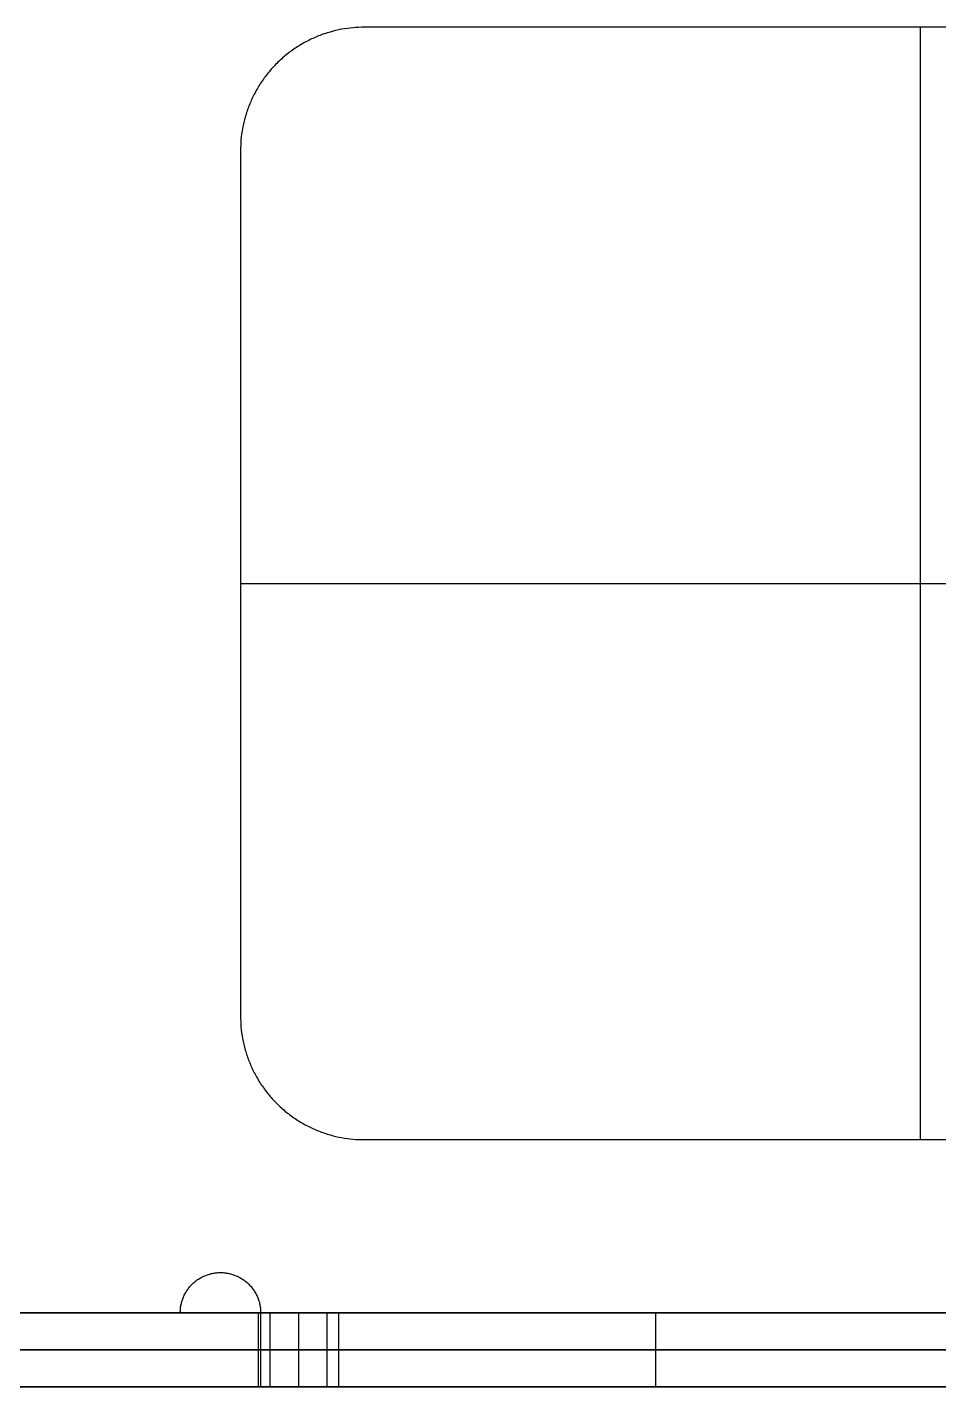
# Model space of a CAD drawing. Header units: millimetres. Extents: x -3003 to 2440, y -88 to 1748.
# Drawn here: x -2699.8 to -2626.1, y 630.9 to 740.9 of the extents above; entities that cross this region are included whole.
import ezdxf

# ---------------------------------------------------------------- set-up
doc = ezdxf.new("R2010")
doc.units = ezdxf.units.MM
doc.header["$MEASUREMENT"] = 0
doc.layers.add('ASSEMBLY', color=7, linetype='Continuous', true_color=0x000000)

msp = doc.modelspace()

# ---------------------------------------------------------------- linework, layer by layer
at = {"layer": 'ASSEMBLY'}
for p, q in [((-2627.55, 650.86), (-2627.55, 740.86)), ((-2627.55, 650.86, 6), (-2627.55, 740.86, 6)), ((-2682.55, 695.86), (-2572.55, 695.86)), ((-2682.55, 695.86, 6), (-2572.55, 695.86, 6)), ((-2552.55, 636.86, 321), (-3002.55, 636.86, 321)), ((-2552.55, 630.86, 321), (-3002.55, 630.86, 321))]:
    msp.add_line(p, q, dxfattribs=at)
for points in [[(-2672.55, 740.86), (-2682.55, 740.86), (-2682.55, 730.86)], [(-2672.55, 740.86, 6), (-2682.55, 740.86, 6), (-2682.55, 730.86, 6)], [(-2672.55, 740.86, 3), (-2682.55, 740.86, 3), (-2682.55, 730.86, 3)], [(-2682.55, 660.86), (-2682.55, 650.86), (-2672.55, 650.86)], [(-2682.55, 660.86, 6), (-2682.55, 650.86, 6), (-2672.55, 650.86, 6)], [(-2682.55, 660.86, 3), (-2682.55, 650.86, 3), (-2672.55, 650.86, 3)]]:
    msp.add_rational_spline(points, [1, 0.707106781187, 1], degree=2, dxfattribs=at)
for points in [[(-2582.55, 740.86), (-2627.55, 740.86), (-2672.55, 740.86)], [(-2672.55, 740.86), (-2672.55, 740.86, 3), (-2672.55, 740.86, 6)], [(-2582.55, 740.86, 6), (-2627.55, 740.86, 6), (-2672.55, 740.86, 6)], [(-2582.55, 740.86, 3), (-2627.55, 740.86, 3), (-2672.55, 740.86, 3)], [(-2627.55, 740.86), (-2627.55, 740.86, 3), (-2627.55, 740.86, 6)], [(-2679.62, 737.94), (-2679.62, 737.94, 3), (-2679.62, 737.94, 6)], [(-2682.55, 730.86), (-2682.55, 730.86, 3), (-2682.55, 730.86, 6)], [(-2682.55, 730.86), (-2682.55, 695.86), (-2682.55, 660.86)], [(-2682.55, 730.86, 6), (-2682.55, 695.86, 6), (-2682.55, 660.86, 6)], [(-2682.55, 730.86, 3), (-2682.55, 695.86, 3), (-2682.55, 660.86, 3)], [(-2682.55, 695.86), (-2682.55, 695.86, 3), (-2682.55, 695.86, 6)], [(-2682.55, 660.86), (-2682.55, 660.86, 3), (-2682.55, 660.86, 6)], [(-2679.62, 653.79), (-2679.62, 653.79, 3), (-2679.62, 653.79, 6)], [(-2672.55, 650.86), (-2627.55, 650.86), (-2582.55, 650.86)], [(-2672.55, 650.86, 6), (-2627.55, 650.86, 6), (-2582.55, 650.86, 6)], [(-2672.55, 650.86), (-2672.55, 650.86, 3), (-2672.55, 650.86, 6)], [(-2672.55, 650.86, 3), (-2627.55, 650.86, 3), (-2582.55, 650.86, 3)], [(-2627.55, 650.86), (-2627.55, 650.86, 3), (-2627.55, 650.86, 6)], [(-2684.17, 640.11, 6), (-2684.17, 640.11, 9), (-2684.17, 640.11, 12)], [(-2558.55, 636.86, 636), (-2777.55, 636.86, 636), (-2996.55, 636.86, 636)], [(-2745.41, 636.86, 6), (-2713.26, 636.86, 6), (-2681.12, 636.86, 6)], [(-2739.11, 636.86, 6), (-2713.26, 636.86, 6), (-2687.42, 636.86, 6)], [(-2739.11, 636.86, 12), (-2713.26, 636.86, 12), (-2687.42, 636.86, 12)], [(-2739.11, 636.86, 9), (-2713.26, 636.86, 9), (-2687.42, 636.86, 9)], [(-2687.42, 636.86, 6), (-2687.42, 636.86, 9), (-2687.42, 636.86, 12)], [(-2681.12, 636.86, 6), (-2681.12, 633.86, 6), (-2681.12, 630.86, 6)], [(-2681.12, 636.86, 6), (-2681.12, 636.86, 9), (-2681.12, 636.86, 12)], [(-2681.12, 636.86, 12), (-2681.12, 633.86, 12), (-2681.12, 630.86, 12)], [(-2681.12, 636.86, 9), (-2681.12, 633.86, 9), (-2681.12, 630.86, 9)], [(-2680.92, 636.86, 6), (-2680.92, 636.86, 9), (-2680.92, 636.86, 12)], [(-2680.92, 636.86, 6), (-2680.92, 633.86, 6), (-2680.92, 630.86, 6)], [(-2680.92, 636.86, 12), (-2680.92, 633.86, 12), (-2680.92, 630.86, 12)], [(-2680.92, 636.86, 9), (-2680.92, 633.86, 9), (-2680.92, 630.86, 9)], [(-2680.17, 636.86, 14.3), (-2680.17, 633.86, 14.3), (-2680.17, 630.86, 14.3)], [(-2677.87, 636.86, 15.25), (-2677.87, 633.86, 15.25), (-2677.87, 630.86, 15.25)], [(-2675.57, 636.86, 14.3), (-2675.57, 633.86, 14.3), (-2675.57, 630.86, 14.3)], [(-2674.62, 636.86, 12), (-2674.62, 633.86, 12), (-2674.62, 630.86, 12)], [(-2674.62, 636.86, 12), (-2648.98, 636.86, 12), (-2623.34, 636.86, 12)], [(-2648.98, 636.86, 12), (-2648.98, 633.86, 12), (-2648.98, 630.86, 12)], [(-2558.55, 633.86, 636), (-2777.55, 633.86, 636), (-2996.55, 633.86, 636)], [(-2745.41, 633.86, 6), (-2713.26, 633.86, 6), (-2681.12, 633.86, 6)], [(-2681.12, 633.86, 6), (-2681.12, 633.86, 9), (-2681.12, 633.86, 12)], [(-2680.92, 633.86, 6), (-2680.92, 633.86, 9), (-2680.92, 633.86, 12)], [(-2674.62, 633.86, 12), (-2648.98, 633.86, 12), (-2623.34, 633.86, 12)], [(-2558.55, 630.86, 636), (-2777.55, 630.86, 636), (-2996.55, 630.86, 636)], [(-2745.41, 630.86, 6), (-2713.26, 630.86, 6), (-2681.12, 630.86, 6)], [(-2681.12, 630.86, 6), (-2681.12, 630.86, 9), (-2681.12, 630.86, 12)], [(-2680.92, 630.86, 6), (-2680.92, 630.86, 9), (-2680.92, 630.86, 12)], [(-2680.92, 630.86, 6), (-2648.98, 630.86, 6), (-2617.04, 630.86, 6)], [(-2680.92, 630.86, 12), (-2648.98, 630.86, 12), (-2617.04, 630.86, 12)], [(-2680.92, 630.86, 9), (-2648.98, 630.86, 9), (-2617.04, 630.86, 9)], [(-2674.62, 630.86, 12), (-2648.98, 630.86, 12), (-2623.34, 630.86, 12)], [(-2648.98, 630.86, 6), (-2648.98, 630.86, 9), (-2648.98, 630.86, 12)]]:
    msp.add_open_spline(points, degree=2, dxfattribs=at)
for points, weights, knots in [([(-2687.42, 636.86, 6), (-2687.42, 640.11, 6), (-2684.17, 640.11, 6), (-2680.92, 640.11, 6), (-2680.92, 636.86, 6)], [1, 0.707106781187, 1, 0.707106781187, 1], [-55.812266, -55.812266, -55.812266, -50.707178, -50.707178, -45.60209, -45.60209, -45.60209]), ([(-2687.42, 636.86, 12), (-2687.42, 640.11, 12), (-2684.17, 640.11, 12), (-2680.92, 640.11, 12), (-2680.92, 636.86, 12)], [1, 0.707106781187, 1, 0.707106781187, 1], [-55.812266, -55.812266, -55.812266, -50.707178, -50.707178, -45.60209, -45.60209, -45.60209]), ([(-2687.42, 636.86, 9), (-2687.42, 640.11, 9), (-2684.17, 640.11, 9), (-2680.92, 640.11, 9), (-2680.92, 636.86, 9)], [1, 0.707106781187, 1, 0.707106781187, 1], [-55.812266, -55.812266, -55.812266, -50.707178, -50.707178, -45.60209, -45.60209, -45.60209]), ([(-2681.12, 636.86, 12), (-2681.12, 636.86, 13.35), (-2680.17, 636.86, 14.3), (-2679.22, 636.86, 15.25), (-2677.87, 636.86, 15.25), (-2676.52, 636.86, 15.25), (-2675.57, 636.86, 14.3), (-2674.62, 636.86, 13.35), (-2674.62, 636.86, 12)], [1, 0.923879514568, 1, 0.923879514568, 1, 0.923879514568, 1, 0.923879514568, 1], [-140.604873, -140.604873, -140.604873, -138.052329, -138.052329, -135.499785, -135.499785, -132.94724, -132.94724, -130.394696, -130.394696, -130.394696]), ([(-2681.12, 633.86, 12), (-2681.12, 633.86, 13.35), (-2680.17, 633.86, 14.3), (-2679.22, 633.86, 15.25), (-2677.87, 633.86, 15.25), (-2676.52, 633.86, 15.25), (-2675.57, 633.86, 14.3), (-2674.62, 633.86, 13.35), (-2674.62, 633.86, 12)], [1, 0.923879514568, 1, 0.923879514568, 1, 0.923879514568, 1, 0.923879514568, 1], [-140.604873, -140.604873, -140.604873, -138.052329, -138.052329, -135.499785, -135.499785, -132.94724, -132.94724, -130.394696, -130.394696, -130.394696]), ([(-2681.12, 630.86, 12), (-2681.12, 630.86, 13.35), (-2680.17, 630.86, 14.3), (-2679.22, 630.86, 15.25), (-2677.87, 630.86, 15.25), (-2676.52, 630.86, 15.25), (-2675.57, 630.86, 14.3), (-2674.62, 630.86, 13.35), (-2674.62, 630.86, 12)], [1, 0.923879514568, 1, 0.923879514568, 1, 0.923879514568, 1, 0.923879514568, 1], [-140.604873, -140.604873, -140.604873, -138.052329, -138.052329, -135.499785, -135.499785, -132.94724, -132.94724, -130.394696, -130.394696, -130.394696])]:
    msp.add_rational_spline(points, weights, degree=2, knots=knots, dxfattribs=at)

doc.saveas('drawing.dxf')
